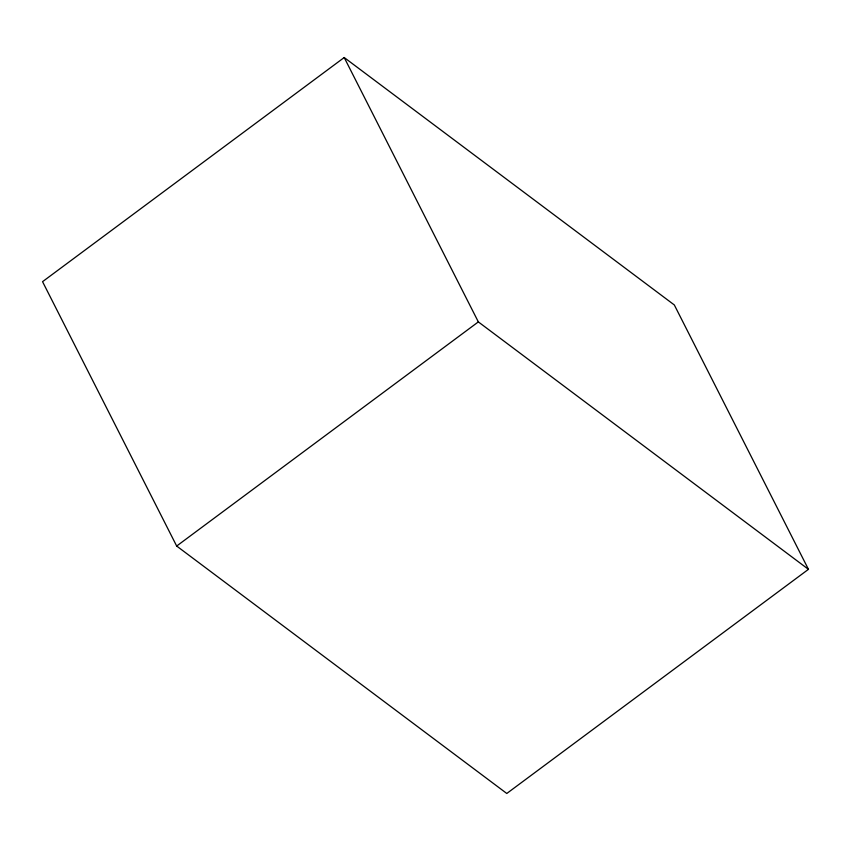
<?xml version="1.0" encoding="UTF-8"?>
<svg xmlns="http://www.w3.org/2000/svg" width="851" height="851" viewBox="0 0 851 851"><rect width="100%" height="100%" fill="white"/><g stroke="black" fill="none" stroke-linecap="round" stroke-linejoin="round"><path stroke-width="1.28" d="M344.208 57.528L42.55 281.67L176.678 546.044L506.792 793.472L808.45 569.33L674.322 304.956L344.208 57.528L478.336 321.901L808.45 569.33M176.678 546.044L478.336 321.901"/></g></svg>
